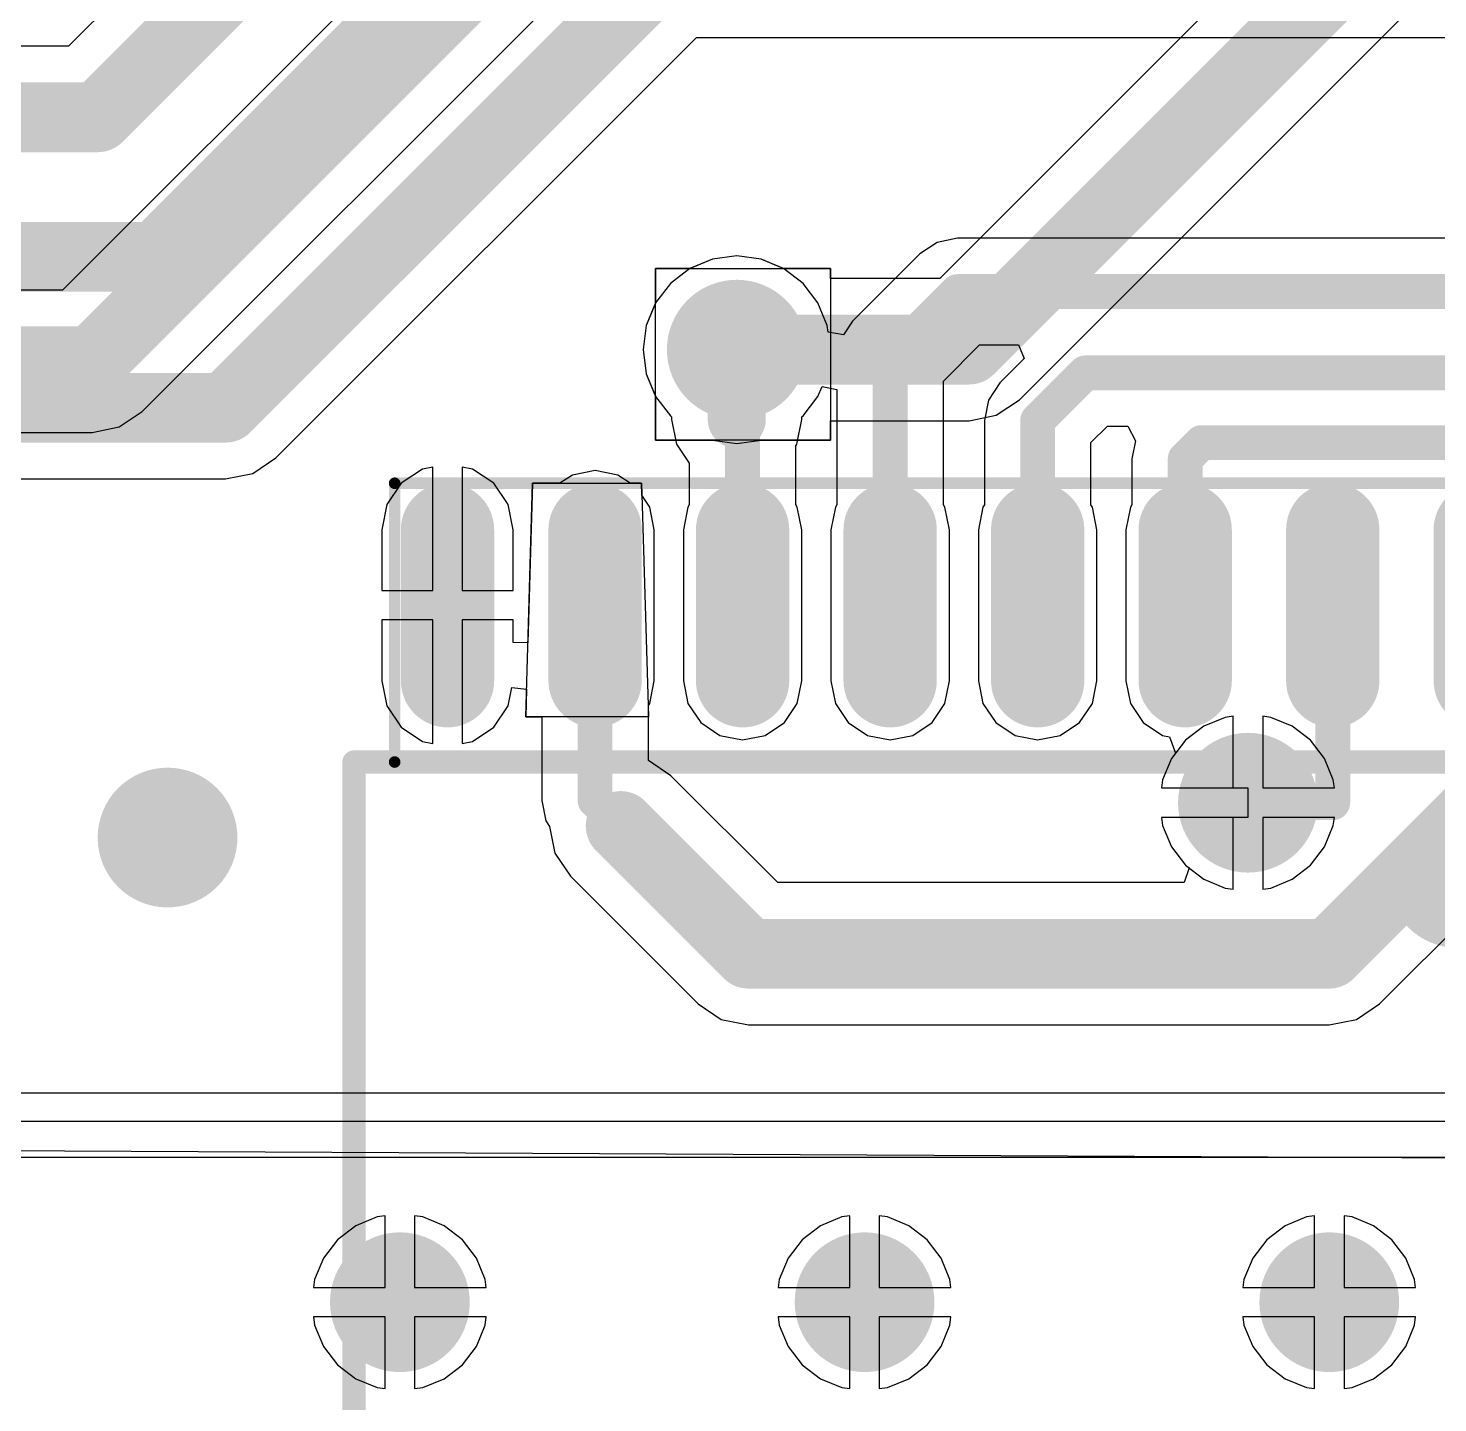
# Model space of a CAD drawing. Header units: millimetres. Extents: x -37 to 96, y -3 to 87.
# Drawn here: x 48.4 to 60.53, y 18.13 to 29.97 of the extents above; entities that cross this region are included whole.
import ezdxf

# ---------------------------------------------------------------- set-up
doc = ezdxf.new("R2010")
doc.units = ezdxf.units.MM
for name, color, linetype in [('BottomLayer', 5, 'Continuous'), ('BottomSolder', 6, 'Continuous'), ('Mechanical13', 56, 'Continuous'), ('MultiLayer', 9, 'Continuous'), ('TopLayer', 1, 'Continuous'), ('TopOverlay', 2, 'Continuous'), ('TopPaste', 8, 'Continuous'), ('TopSolder', 216, 'Continuous'), ('ViaHoleLayer', 16, 'Continuous')]:
    doc.layers.add(name, color=color, linetype=linetype)

# ---------------------------------------------------------------- blocks, each defined once
blk = doc.blocks.new('ADUM_SOIC_5')
at = {"layer": 'Mechanical13', "const_width": 0.0999998}
for points in [[(1.34999984, 0.4550003599999999), (-1.05000044, 0.4550003599999999)], [(-1.05000044, -9.34500036), (-1.05000044, 0.4550003599999999)], [(10.55000176, 0.4550003599999999), (8.150001479999998, 0.4550003599999999)], [(10.55000176, -9.34500036), (10.55000176, 0.4550003599999999)], [(1.34999984, -9.34500036), (-1.05000044, -9.34500036)], [(10.55000176, -9.34500036), (8.150001479999998, -9.34500036)]]:
    blk.add_lwpolyline(points, dxfattribs=at)
at = {"layer": 'Mechanical13', "const_width": 0.0499999}
for points in [[(-1.07499912, 0.4550003599999999, 1), (-1.02500176, 0.4550003599999999, 1)], [(-1.07499912, 0.4550003599999999, 1), (-1.02500176, 0.4550003599999999, 1)], [(1.32500116, 0.4550003599999999, 1), (1.37499852, 0.4550003599999999, 1)], [(8.125002799999999, 0.4550003599999999, 1), (8.17500016, 0.4550003599999999, 1)], [(10.52500308, 0.4550003599999999, 1), (10.57500044, 0.4550003599999999, 1)], [(10.52500308, 0.4550003599999999, 1), (10.57500044, 0.4550003599999999, 1)], [(-1.07499912, -9.34500036, 1), (-1.02500176, -9.34500036, 1)], [(-1.07499912, -9.34500036, 1), (-1.02500176, -9.34500036, 1)], [(1.32500116, -9.34500036, 1), (1.37499852, -9.34500036, 1)], [(8.125002799999999, -9.34500036, 1), (8.17500016, -9.34500036, 1)], [(10.52500308, -9.34500036, 1), (10.57500044, -9.34500036, 1)], [(10.52500308, -9.34500036, 1), (10.57500044, -9.34500036, 1)]]:
    blk.add_lwpolyline(points, format="xyb", close=True, dxfattribs=at)
at = {"layer": 'TopLayer', "const_width": 0.5999987999999999}
for points in [[(-0.6499986999999999, 0), (0.6499986999999999, 0)], [(8.85000008, 0), (10.14999748, 0)], [(-0.6499986999999999, -1.27), (0.6499986999999999, -1.27)], [(8.85000008, -1.27), (10.14999748, -1.27)], [(-0.6499986999999999, -2.54), (0.6499986999999999, -2.54)], [(8.85000008, -2.54), (10.14999748, -2.54)], [(-0.6499986999999999, -3.81), (0.6499986999999999, -3.81)], [(8.85000008, -3.81), (10.14999748, -3.81)], [(-0.6499986999999999, -5.08), (0.6499986999999999, -5.08)], [(8.85000008, -5.08), (10.14999748, -5.08)], [(-0.6499986999999999, -6.35), (0.6499986999999999, -6.35)], [(8.85000008, -6.35), (10.14999748, -6.35)], [(-0.6499986999999999, -7.619999999999999), (0.6499986999999999, -7.619999999999999)], [(8.85000008, -7.619999999999999), (10.14999748, -7.619999999999999)], [(-0.6499986999999999, -8.889999999999999), (0.6499986999999999, -8.889999999999999)], [(8.85000008, -8.889999999999999), (10.14999748, -8.889999999999999)]]:
    blk.add_lwpolyline(points, dxfattribs=at)
at = {"layer": 'TopLayer', "const_width": 0.2999994}
for points in [[(-0.7999984, 0, 1), (-0.499999, 0, 1)], [(0.499999, 0, 1), (0.7999984, 0, 1)], [(8.700000379999999, 0, 1), (8.99999978, 0, 1)], [(9.99999778, 0, 1), (10.29999718, 0, 1)], [(-0.7999984, -1.27, 1), (-0.499999, -1.27, 1)], [(0.499999, -1.27, 1), (0.7999984, -1.27, 1)], [(8.700000379999999, -1.27, 1), (8.99999978, -1.27, 1)], [(9.99999778, -1.27, 1), (10.29999718, -1.27, 1)], [(-0.7999984, -2.54, 1), (-0.499999, -2.54, 1)], [(0.499999, -2.54, 1), (0.7999984, -2.54, 1)], [(8.700000379999999, -2.54, 1), (8.99999978, -2.54, 1)], [(9.99999778, -2.54, 1), (10.29999718, -2.54, 1)], [(-0.7999984, -3.81, 1), (-0.499999, -3.81, 1)], [(0.499999, -3.81, 1), (0.7999984, -3.81, 1)], [(8.700000379999999, -3.81, 1), (8.99999978, -3.81, 1)], [(9.99999778, -3.81, 1), (10.29999718, -3.81, 1)], [(-0.7999984, -5.08, 1), (-0.499999, -5.08, 1)], [(0.499999, -5.08, 1), (0.7999984, -5.08, 1)], [(8.700000379999999, -5.08, 1), (8.99999978, -5.08, 1)], [(9.99999778, -5.08, 1), (10.29999718, -5.08, 1)], [(-0.7999984, -6.35, 1), (-0.499999, -6.35, 1)], [(0.499999, -6.35, 1), (0.7999984, -6.35, 1)], [(8.700000379999999, -6.35, 1), (8.99999978, -6.35, 1)], [(9.99999778, -6.35, 1), (10.29999718, -6.35, 1)], [(-0.7999984, -7.619999999999999, 1), (-0.499999, -7.619999999999999, 1)], [(0.499999, -7.619999999999999, 1), (0.7999984, -7.619999999999999, 1)], [(8.700000379999999, -7.619999999999999, 1), (8.99999978, -7.619999999999999, 1)], [(9.99999778, -7.619999999999999, 1), (10.29999718, -7.619999999999999, 1)], [(-0.7999984, -8.889999999999999, 1), (-0.499999, -8.889999999999999, 1)], [(0.499999, -8.889999999999999, 1), (0.7999984, -8.889999999999999, 1)], [(8.700000379999999, -8.889999999999999, 1), (8.99999978, -8.889999999999999, 1)], [(9.99999778, -8.889999999999999, 1), (10.29999718, -8.889999999999999, 1)]]:
    blk.add_lwpolyline(points, format="xyb", close=True, dxfattribs=at)
at = {"layer": 'TopOverlay', "const_width": 0.1999996}
for points in [[(8.14999894, 0.80499966), (1.34999984, 0.80499966)], [(1.34999984, -9.694999659999999), (1.34999984, 0.80499966)], [(8.14999894, -9.694999659999999), (8.14999894, 0.80499966)], [(8.14999894, -9.694999659999999), (1.34999984, -9.694999659999999)]]:
    blk.add_lwpolyline(points, dxfattribs=at)
at = {"layer": 'TopOverlay'}
for points, const_width in [([(1.29999994, 0.80499966, 1), (1.39999974, 0.80499966, 1)], 0.0999998), ([(1.29999994, 0.80499966, 1), (1.39999974, 0.80499966, 1)], 0.0999998), ([(8.09999904, 0.80499966, 1), (8.199998840000001, 0.80499966, 1)], 0.0999998), ([(8.09999904, 0.80499966, 1), (8.199998840000001, 0.80499966, 1)], 0.0999998), ([(2.64999978, -0.19500088, 1), (2.05000098, -0.19500088, 1)], 0.5999987999999999), ([(1.90000128, -0.19500088, 1), (2.20000068, -0.19500088, 1)], 0.2999994), ([(2.50000008, -0.19500088, 1), (2.79999948, -0.19500088, 1)], 0.2999994), ([(1.29999994, -9.694999659999999, 1), (1.39999974, -9.694999659999999, 1)], 0.0999998), ([(1.29999994, -9.694999659999999, 1), (1.39999974, -9.694999659999999, 1)], 0.0999998), ([(8.09999904, -9.694999659999999, 1), (8.199998840000001, -9.694999659999999, 1)], 0.0999998), ([(8.09999904, -9.694999659999999, 1), (8.199998840000001, -9.694999659999999, 1)], 0.0999998)]:
    blk.add_lwpolyline(points, format="xyb", close=True, dxfattribs=dict(at, const_width=const_width))
at = {"layer": 'TopPaste', "const_width": 0.5999987999999999}
for points in [[(-0.6499986999999999, 0), (0.6499986999999999, 0)], [(8.85000008, 0), (10.14999748, 0)], [(-0.6499986999999999, -1.27), (0.6499986999999999, -1.27)], [(8.85000008, -1.27), (10.14999748, -1.27)], [(-0.6499986999999999, -2.54), (0.6499986999999999, -2.54)], [(8.85000008, -2.54), (10.14999748, -2.54)], [(-0.6499986999999999, -3.81), (0.6499986999999999, -3.81)], [(8.85000008, -3.81), (10.14999748, -3.81)], [(-0.6499986999999999, -5.08), (0.6499986999999999, -5.08)], [(8.85000008, -5.08), (10.14999748, -5.08)], [(-0.6499986999999999, -6.35), (0.6499986999999999, -6.35)], [(8.85000008, -6.35), (10.14999748, -6.35)], [(-0.6499986999999999, -7.619999999999999), (0.6499986999999999, -7.619999999999999)], [(8.85000008, -7.619999999999999), (10.14999748, -7.619999999999999)], [(-0.6499986999999999, -8.889999999999999), (0.6499986999999999, -8.889999999999999)], [(8.85000008, -8.889999999999999), (10.14999748, -8.889999999999999)]]:
    blk.add_lwpolyline(points, dxfattribs=at)
at = {"layer": 'TopPaste', "const_width": 0.2999994}
for points in [[(-0.7999984, 0, 1), (-0.499999, 0, 1)], [(0.499999, 0, 1), (0.7999984, 0, 1)], [(8.700000379999999, 0, 1), (8.99999978, 0, 1)], [(9.99999778, 0, 1), (10.29999718, 0, 1)], [(-0.7999984, -1.27, 1), (-0.499999, -1.27, 1)], [(0.499999, -1.27, 1), (0.7999984, -1.27, 1)], [(8.700000379999999, -1.27, 1), (8.99999978, -1.27, 1)], [(9.99999778, -1.27, 1), (10.29999718, -1.27, 1)], [(-0.7999984, -2.54, 1), (-0.499999, -2.54, 1)], [(0.499999, -2.54, 1), (0.7999984, -2.54, 1)], [(8.700000379999999, -2.54, 1), (8.99999978, -2.54, 1)], [(9.99999778, -2.54, 1), (10.29999718, -2.54, 1)], [(-0.7999984, -3.81, 1), (-0.499999, -3.81, 1)], [(0.499999, -3.81, 1), (0.7999984, -3.81, 1)], [(8.700000379999999, -3.81, 1), (8.99999978, -3.81, 1)], [(9.99999778, -3.81, 1), (10.29999718, -3.81, 1)], [(-0.7999984, -5.08, 1), (-0.499999, -5.08, 1)], [(0.499999, -5.08, 1), (0.7999984, -5.08, 1)], [(8.700000379999999, -5.08, 1), (8.99999978, -5.08, 1)], [(9.99999778, -5.08, 1), (10.29999718, -5.08, 1)], [(-0.7999984, -6.35, 1), (-0.499999, -6.35, 1)], [(0.499999, -6.35, 1), (0.7999984, -6.35, 1)], [(8.700000379999999, -6.35, 1), (8.99999978, -6.35, 1)], [(9.99999778, -6.35, 1), (10.29999718, -6.35, 1)], [(-0.7999984, -7.619999999999999, 1), (-0.499999, -7.619999999999999, 1)], [(0.499999, -7.619999999999999, 1), (0.7999984, -7.619999999999999, 1)], [(8.700000379999999, -7.619999999999999, 1), (8.99999978, -7.619999999999999, 1)], [(9.99999778, -7.619999999999999, 1), (10.29999718, -7.619999999999999, 1)], [(-0.7999984, -8.889999999999999, 1), (-0.499999, -8.889999999999999, 1)], [(0.499999, -8.889999999999999, 1), (0.7999984, -8.889999999999999, 1)], [(8.700000379999999, -8.889999999999999, 1), (8.99999978, -8.889999999999999, 1)], [(9.99999778, -8.889999999999999, 1), (10.29999718, -8.889999999999999, 1)]]:
    blk.add_lwpolyline(points, format="xyb", close=True, dxfattribs=at)
at = {"layer": 'TopSolder', "const_width": 0.8031987999999999}
for points in [[(-0.6499986999999999, 0), (0.6499986999999999, 0)], [(8.85000008, 0), (10.14999748, 0)], [(-0.6499986999999999, -1.27), (0.6499986999999999, -1.27)], [(8.85000008, -1.27), (10.14999748, -1.27)], [(-0.6499986999999999, -2.54), (0.6499986999999999, -2.54)], [(8.85000008, -2.54), (10.14999748, -2.54)], [(-0.6499986999999999, -3.81), (0.6499986999999999, -3.81)], [(8.85000008, -3.81), (10.14999748, -3.81)], [(-0.6499986999999999, -5.08), (0.6499986999999999, -5.08)], [(8.85000008, -5.08), (10.14999748, -5.08)], [(-0.6499986999999999, -6.35), (0.6499986999999999, -6.35)], [(8.85000008, -6.35), (10.14999748, -6.35)], [(-0.6499986999999999, -7.619999999999999), (0.6499986999999999, -7.619999999999999)], [(8.85000008, -7.619999999999999), (10.14999748, -7.619999999999999)], [(-0.6499986999999999, -8.889999999999999), (0.6499986999999999, -8.889999999999999)], [(8.85000008, -8.889999999999999), (10.14999748, -8.889999999999999)]]:
    blk.add_lwpolyline(points, dxfattribs=at)
at = {"layer": 'TopSolder', "const_width": 0.4015993999999999}
for points in [[(-0.8507984, 0, 1), (-0.449199, 0, 1)], [(0.449199, 0, 1), (0.8507984, 0, 1)], [(8.64920038, 0, 1), (9.05079978, 0, 1)], [(9.94919778, 0, 1), (10.35079718, 0, 1)], [(-0.8507984, -1.27, 1), (-0.449199, -1.27, 1)], [(0.449199, -1.27, 1), (0.8507984, -1.27, 1)], [(8.64920038, -1.27, 1), (9.05079978, -1.27, 1)], [(9.94919778, -1.27, 1), (10.35079718, -1.27, 1)], [(-0.8507984, -2.54, 1), (-0.449199, -2.54, 1)], [(0.449199, -2.54, 1), (0.8507984, -2.54, 1)], [(8.64920038, -2.54, 1), (9.05079978, -2.54, 1)], [(9.94919778, -2.54, 1), (10.35079718, -2.54, 1)], [(-0.8507984, -3.81, 1), (-0.449199, -3.81, 1)], [(0.449199, -3.81, 1), (0.8507984, -3.81, 1)], [(8.64920038, -3.81, 1), (9.05079978, -3.81, 1)], [(9.94919778, -3.81, 1), (10.35079718, -3.81, 1)], [(-0.8507984, -5.08, 1), (-0.449199, -5.08, 1)], [(0.449199, -5.08, 1), (0.8507984, -5.08, 1)], [(8.64920038, -5.08, 1), (9.05079978, -5.08, 1)], [(9.94919778, -5.08, 1), (10.35079718, -5.08, 1)], [(-0.8507984, -6.35, 1), (-0.449199, -6.35, 1)], [(0.449199, -6.35, 1), (0.8507984, -6.35, 1)], [(8.64920038, -6.35, 1), (9.05079978, -6.35, 1)], [(9.94919778, -6.35, 1), (10.35079718, -6.35, 1)], [(-0.8507984, -7.619999999999999, 1), (-0.449199, -7.619999999999999, 1)], [(0.449199, -7.619999999999999, 1), (0.8507984, -7.619999999999999, 1)], [(8.64920038, -7.619999999999999, 1), (9.05079978, -7.619999999999999, 1)], [(9.94919778, -7.619999999999999, 1), (10.35079718, -7.619999999999999, 1)], [(-0.8507984, -8.889999999999999, 1), (-0.449199, -8.889999999999999, 1)], [(0.449199, -8.889999999999999, 1), (0.8507984, -8.889999999999999, 1)], [(8.64920038, -8.889999999999999, 1), (9.05079978, -8.889999999999999, 1)], [(9.94919778, -8.889999999999999, 1), (10.35079718, -8.889999999999999, 1)]]:
    blk.add_lwpolyline(points, format="xyb", close=True, dxfattribs=at)

msp = doc.modelspace()

# ---------------------------------------------------------------- linework, layer by layer
at = {"layer": 'BottomLayer'}
for p, q in [((60.50192877999999, 39.5170787), (48.69660314, 27.71175306)), ((49.38257331999999, 26.66742444), (61.36707818, 38.6519293)), ((62.68824648, 34.2533986), (56.24660328, 27.81175286)), ((56.93257346, 26.76742424), (63.7325751, 33.56742334)), ((54.29115634, 27.97940556), (54.09945238, 27.90000008)), ((54.49999767999999, 28.00690106), (54.29115634, 27.97940556)), ((54.70883902, 27.97940556), (54.49999767999999, 28.00690106)), ((54.90054298, 27.90000008), (54.70883902, 27.97940556)), ((53.79999654, 26.42059232), (53.79999654, 27.90000008)), ((53.79999654, 27.90000008), (55.3068998, 27.90000008)), ((54.09945238, 27.90000008), (53.79999654, 27.90000008)), ((53.79999654, 27.90000008), (53.79999654, 27.60054424)), ((55.3068998, 27.90000008), (54.90054298, 27.90000008)), ((55.3068998, 27.90000008), (55.3068998, 26.42059232)), ((55.3068998, 27.81175286), (55.3068998, 27.90000008)), ((56.24660328, 27.81175286), (55.3068998, 27.81175286)), ((48.69660314, 27.71175306), (37.20690298, 27.71175306)), ((53.79999654, 27.60054424), (53.72059106, 27.40884028)), ((53.72059106, 27.40884028), (53.69309556, 27.19999894)), ((53.69309556, 27.19999894), (53.72059106, 26.9911576)), ((53.72059106, 26.9911576), (53.79999654, 26.79945364)), ((53.79999654, 26.79945364), (53.79999654, 26.42059232)), ((56.73410802, 26.63481084), (56.93257346, 26.76742424)), ((49.18410788, 26.53481104), (49.38257331999999, 26.66742444)), ((55.3068998, 26.42059232), (55.3068998, 26.58824502)), ((55.3068998, 26.58824502), (56.49999876, 26.58824502)), ((56.49999876, 26.58824502), (56.73410802, 26.63481084)), ((37.20690298, 26.48824522), (48.94999862, 26.48824522)), ((48.94999862, 26.48824522), (49.18410788, 26.53481104)), ((55.3068998, 26.42059232), (53.79999654, 26.42059232)), ((53.79999654, 26.42059232), (54.29115634, 26.42059232)), ((54.29115634, 26.42059232), (54.49999767999999, 26.39309682)), ((54.49999767999999, 26.39309682), (54.70883902, 26.42059232)), ((54.70883902, 26.42059232), (55.3068998, 26.42059232)), ((58.70316428, 24.03459252), (58.5197458, 23.95861604)), ((58.77299904, 24.04378732), (58.70316428, 24.03459252)), ((58.77299904, 23.42699912), (58.77299904, 24.04378732)), ((59.09683379999999, 24.03459252), (59.02699904, 24.04378732)), ((59.02699904, 24.04378732), (59.02699904, 23.42699912)), ((59.28025227999999, 23.95861604), (59.09683379999999, 24.03459252)), ((58.5197458, 23.95861604), (58.3622404, 23.83775776)), ((59.43775767999999, 23.83775776), (59.28025227999999, 23.95861604)), ((58.3622404, 23.83775776), (58.24138212, 23.68025236)), ((59.55861595999999, 23.68025236), (59.43775767999999, 23.83775776)), ((58.24138212, 23.68025236), (58.16540564, 23.49683388)), ((59.63459244, 23.49683388), (59.55861595999999, 23.68025236)), ((58.16540564, 23.49683388), (58.15621084, 23.42699912)), ((58.15621084, 23.42699912), (58.77299904, 23.42699912)), ((59.02699904, 23.42699912), (59.64378724, 23.42699912)), ((59.64378724, 23.42699912), (59.63459244, 23.49683388)), ((58.77299904, 23.17299912), (58.15621084, 23.17299912)), ((58.15621084, 23.17299912), (58.16540564, 23.10316436)), ((58.16540564, 23.10316436), (58.24138212, 22.91974588)), ((58.77299904, 22.55621092), (58.77299904, 23.17299912)), ((59.64378724, 23.17299912), (59.02699904, 23.17299912)), ((59.02699904, 23.17299912), (59.02699904, 22.55621092)), ((59.55861595999999, 22.91974588), (59.63459244, 23.10316436)), ((59.63459244, 23.10316436), (59.64378724, 23.17299912)), ((58.24138212, 22.91974588), (58.3622404, 22.76224048)), ((59.43775767999999, 22.76224048), (59.55861595999999, 22.91974588)), ((58.3622404, 22.76224048), (58.5197458, 22.6413822)), ((59.28025227999999, 22.6413822), (59.43775767999999, 22.76224048)), ((58.5197458, 22.6413822), (58.70316428, 22.56540572)), ((59.09683379999999, 22.56540572), (59.28025227999999, 22.6413822)), ((58.70316428, 22.56540572), (58.77299904, 22.55621092)), ((59.02699904, 22.55621092), (59.09683379999999, 22.56540572)), ((69.19999876, 20.79999904), (30.29413296, 20.79999904)), ((30.00000096, 20.39999984), (68.99999916, 20.20000024)), ((51.21973754, 19.6586094), (51.06223214, 19.53775112)), ((51.40315602, 19.73458588), (51.21973754, 19.6586094)), ((51.47299078, 19.74378068), (51.40315602, 19.73458588)), ((51.47299078, 19.12699248), (51.47299078, 19.74378068)), ((51.79682554, 19.73458588), (51.72699078, 19.74378068)), ((51.72699078, 19.74378068), (51.72699078, 19.12699248)), ((51.98024402, 19.6586094), (51.79682554, 19.73458588)), ((52.13774942, 19.53775112), (51.98024402, 19.6586094)), ((55.21973715999999, 19.6586094), (55.06223176, 19.53775112)), ((55.40315563999999, 19.73458588), (55.21973715999999, 19.6586094)), ((55.47299039999999, 19.74378068), (55.40315563999999, 19.73458588)), ((55.47299039999999, 19.12699248), (55.47299039999999, 19.74378068)), ((55.79682516, 19.73458588), (55.7269904, 19.74378068)), ((55.7269904, 19.74378068), (55.7269904, 19.12699248)), ((55.98024364, 19.6586094), (55.79682516, 19.73458588)), ((56.13774904, 19.53775112), (55.98024364, 19.6586094)), ((59.21973678, 19.6586094), (59.06223138, 19.53775112)), ((59.40315526, 19.73458588), (59.21973678, 19.6586094)), ((59.47299002, 19.74378068), (59.40315526, 19.73458588)), ((59.47299002, 19.12699248), (59.47299002, 19.74378068)), ((59.79682478, 19.73458588), (59.72699002, 19.74378068)), ((59.72699002, 19.74378068), (59.72699002, 19.12699248)), ((59.98024326, 19.6586094), (59.79682478, 19.73458588)), ((60.13774866, 19.53775112), (59.98024326, 19.6586094)), ((51.06223214, 19.53775112), (50.94137386, 19.38024572)), ((52.25860769999999, 19.38024572), (52.13774942, 19.53775112)), ((55.06223176, 19.53775112), (54.94137348, 19.38024572)), ((56.25860732, 19.38024572), (56.13774904, 19.53775112)), ((59.06223138, 19.53775112), (58.9413731, 19.38024572)), ((60.25860693999999, 19.38024572), (60.13774866, 19.53775112)), ((50.94137386, 19.38024572), (50.86539737999999, 19.19682724)), ((52.33458418, 19.19682724), (52.25860769999999, 19.38024572)), ((54.94137348, 19.38024572), (54.86539699999999, 19.19682724)), ((56.33458379999999, 19.19682724), (56.25860732, 19.38024572)), ((58.9413731, 19.38024572), (58.86539661999999, 19.19682724)), ((60.33458341999999, 19.19682724), (60.25860693999999, 19.38024572)), ((50.86539737999999, 19.19682724), (50.85620257999999, 19.12699248)), ((52.34377898, 19.12699248), (52.33458418, 19.19682724)), ((54.86539699999999, 19.19682724), (54.85620219999999, 19.12699248)), ((56.3437786, 19.12699248), (56.33458379999999, 19.19682724)), ((58.86539661999999, 19.19682724), (58.85620182, 19.12699248)), ((60.34377822, 19.12699248), (60.33458341999999, 19.19682724)), ((50.85620257999999, 19.12699248), (51.47299078, 19.12699248)), ((51.72699078, 19.12699248), (52.34377898, 19.12699248)), ((54.85620219999999, 19.12699248), (55.47299039999999, 19.12699248)), ((55.7269904, 19.12699248), (56.3437786, 19.12699248)), ((58.85620182, 19.12699248), (59.47299002, 19.12699248)), ((59.72699002, 19.12699248), (60.34377822, 19.12699248)), ((51.47299078, 18.87299248), (50.85620257999999, 18.87299248)), ((50.85620257999999, 18.87299248), (50.86539737999999, 18.80315772)), ((51.47299078, 18.25620428), (51.47299078, 18.87299248)), ((52.34377898, 18.87299248), (51.72699078, 18.87299248)), ((51.72699078, 18.87299248), (51.72699078, 18.25620428)), ((52.33458418, 18.80315772), (52.34377898, 18.87299248)), ((55.47299039999999, 18.87299248), (54.85620219999999, 18.87299248)), ((54.85620219999999, 18.87299248), (54.86539699999999, 18.80315772)), ((55.47299039999999, 18.25620428), (55.47299039999999, 18.87299248)), ((56.3437786, 18.87299248), (55.7269904, 18.87299248)), ((55.7269904, 18.87299248), (55.7269904, 18.25620428)), ((56.33458379999999, 18.80315772), (56.3437786, 18.87299248)), ((59.47299002, 18.87299248), (58.85620182, 18.87299248)), ((58.85620182, 18.87299248), (58.86539661999999, 18.80315772)), ((59.47299002, 18.25620428), (59.47299002, 18.87299248)), ((60.34377822, 18.87299248), (59.72699002, 18.87299248)), ((59.72699002, 18.87299248), (59.72699002, 18.25620428)), ((60.33458341999999, 18.80315772), (60.34377822, 18.87299248)), ((50.86539737999999, 18.80315772), (50.94137386, 18.61973924)), ((52.25860769999999, 18.61973924), (52.33458418, 18.80315772)), ((54.86539699999999, 18.80315772), (54.94137348, 18.61973924)), ((56.25860732, 18.61973924), (56.33458379999999, 18.80315772)), ((58.86539661999999, 18.80315772), (58.9413731, 18.61973924)), ((60.25860693999999, 18.61973924), (60.33458341999999, 18.80315772)), ((50.94137386, 18.61973924), (51.06223214, 18.46223384)), ((52.13774942, 18.46223384), (52.25860769999999, 18.61973924)), ((54.94137348, 18.61973924), (55.06223176, 18.46223384)), ((56.13774904, 18.46223384), (56.25860732, 18.61973924)), ((58.9413731, 18.61973924), (59.06223138, 18.46223384)), ((60.13774866, 18.46223384), (60.25860693999999, 18.61973924)), ((51.06223214, 18.46223384), (51.21973754, 18.34137556)), ((51.98024402, 18.34137556), (52.13774942, 18.46223384)), ((55.06223176, 18.46223384), (55.21973715999999, 18.34137556)), ((55.98024364, 18.34137556), (56.13774904, 18.46223384)), ((59.06223138, 18.46223384), (59.21973678, 18.34137556)), ((59.98024326, 18.34137556), (60.13774866, 18.46223384)), ((51.21973754, 18.34137556), (51.40315602, 18.26539908)), ((51.79682554, 18.26539908), (51.98024402, 18.34137556)), ((55.21973715999999, 18.34137556), (55.40315563999999, 18.26539908)), ((55.79682516, 18.26539908), (55.98024364, 18.34137556)), ((59.21973678, 18.34137556), (59.40315526, 18.26539908)), ((59.79682478, 18.26539908), (59.98024326, 18.34137556)), ((51.40315602, 18.26539908), (51.47299078, 18.25620428)), ((51.72699078, 18.25620428), (51.79682554, 18.26539908)), ((55.40315563999999, 18.26539908), (55.47299039999999, 18.25620428)), ((55.7269904, 18.25620428), (55.79682516, 18.26539908)), ((59.40315526, 18.26539908), (59.47299002, 18.25620428)), ((59.72699002, 18.25620428), (59.79682478, 18.26539908))]:
    msp.add_line(p, q, dxfattribs=at)
at = {"layer": 'BottomLayer', "const_width": 0.5999987999999999}
for points in [[(48.94999862, 27.09999914), (61.29999932, 39.44999984)], [(56.49999876, 27.19999894), (63.30000039999999, 34.00000058)], [(54.49999767999999, 27.19999894), (56.49999876, 27.19999894)], [(36.40000086, 27.09999914), (48.94999862, 27.09999914)]]:
    msp.add_lwpolyline(points, dxfattribs=at)
at = {"layer": 'BottomLayer'}
for points, const_width in [([(54.24999818, 27.19999894, 1), (54.74999717999999, 27.19999894, 1)], 0.499999), ([(54.34999798, 27.19999894, 1), (54.64999737999999, 27.19999894, 1)], 0.2999994), ([(56.34999905999999, 27.19999894, 1), (56.64999846, 27.19999894, 1)], 0.2999994), ([(56.34999905999999, 27.19999894, 1), (56.64999846, 27.19999894, 1)], 0.2999994), ([(48.79999892, 27.09999914, 1), (49.09999832, 27.09999914, 1)], 0.2999994), ([(48.79999892, 27.09999914, 1), (49.09999832, 27.09999914, 1)], 0.2999994), ([(58.64999954, 23.29999912, 1), (59.14999854, 23.29999912, 1)], 0.499999), ([(49.34999274, 22.9999921, 1), (49.84999173999999, 22.9999921, 1)], 0.499999), ([(51.34999127999999, 18.99999248, 1), (51.84999028, 18.99999248, 1)], 0.499999), ([(55.34999089999999, 18.99999248, 1), (55.84998989999999, 18.99999248, 1)], 0.499999), ([(59.34999051999999, 18.99999248, 1), (59.84998951999999, 18.99999248, 1)], 0.499999)]:
    msp.add_lwpolyline(points, format="xyb", close=True, dxfattribs=dict(at, const_width=const_width))
at = {"layer": 'BottomSolder', "const_width": 0.601599}
for points in [[(54.19919818, 27.19999894, 1), (54.80079718, 27.19999894, 1)], [(58.59919953999999, 23.29999912, 1), (59.20079853999999, 23.29999912, 1)], [(49.29919274, 22.9999921, 1), (49.90079174, 22.9999921, 1)], [(51.29919128, 18.99999248, 1), (51.90079028, 18.99999248, 1)], [(55.2991909, 18.99999248, 1), (55.9007899, 18.99999248, 1)], [(59.29919052, 18.99999248, 1), (59.90078952, 18.99999248, 1)]]:
    msp.add_lwpolyline(points, format="xyb", close=True, dxfattribs=at)
at = {"layer": 'MultiLayer', "const_width": 0.499999}
for points in [[(54.24999818, 27.19999894, 1), (54.74999717999999, 27.19999894, 1)], [(58.64999954, 23.29999912, 1), (59.14999854, 23.29999912, 1)], [(49.34999274, 22.9999921, 1), (49.84999173999999, 22.9999921, 1)], [(51.34999127999999, 18.99999248, 1), (51.84999028, 18.99999248, 1)], [(55.34999089999999, 18.99999248, 1), (55.84998989999999, 18.99999248, 1)], [(59.34999051999999, 18.99999248, 1), (59.84998951999999, 18.99999248, 1)]]:
    msp.add_lwpolyline(points, format="xyb", close=True, dxfattribs=at)
at = {"layer": 'TopLayer'}
for p, q in [((51.96742464, 33.03257554), (48.74660304, 29.81175394)), ((50.53257356, 26.26742524), (54.15339689999999, 29.88824604)), ((54.15339689999999, 29.88824604), (61.60000126, 29.88824604)), ((48.74660304, 29.81175394), (40.10000108, 29.81175394)), ((56.39999895999999, 28.15881592), (56.22441892, 28.12389092)), ((64.75000004, 28.15881592), (56.39999895999999, 28.15881592)), ((56.22441892, 28.12389092), (56.0755673, 28.02443214)), ((54.29115634, 27.97940556), (54.09654662, 27.89879612)), ((54.49999767999999, 28.00690106), (54.29115634, 27.97940556)), ((54.70883902, 27.97940556), (54.49999767999999, 28.00690106)), ((54.90344873999999, 27.89879612), (54.70883902, 27.97940556)), ((56.0755673, 28.02443214), (55.49556592, 27.44443076)), ((54.09654662, 27.89879612), (53.9294324, 27.77056422)), ((55.07056296, 27.77056422), (54.90344873999999, 27.89879612)), ((53.9294324, 27.77056422), (53.8012005, 27.60345)), ((55.19879486, 27.60345), (55.07056296, 27.77056422)), ((53.8012005, 27.60345), (53.72059106, 27.40884028)), ((55.2794043, 27.40884028), (55.19879486, 27.60345)), ((55.49556592, 27.44443076), (55.41808322, 27.3284696)), ((53.72059106, 27.40884028), (53.69309556, 27.19999894)), ((55.28720972, 27.34954906), (55.2794043, 27.40884028)), ((55.41808322, 27.3284696), (55.28720972, 27.34954906)), ((53.69309556, 27.19999894), (53.72059106, 26.9911576)), ((56.27881302, 26.92995122), (56.59004683999999, 27.24118504)), ((56.59004683999999, 27.24118504), (56.92638602, 27.24118504)), ((56.92638602, 27.24118504), (56.97498892, 27.12385228)), ((56.97498892, 27.12385228), (56.76556591999999, 26.91442928)), ((53.72059106, 26.9911576), (53.8012005, 26.79654788)), ((55.19879486, 26.79654788), (55.23418214, 26.88197824)), ((55.23418214, 26.88197824), (55.36118214, 26.85671794)), ((55.36118214, 26.85671794), (55.36118214, 25.86329854)), ((56.27881302, 25.86329854), (56.27881302, 26.92995122)), ((56.76556591999999, 26.91442928), (56.66610714, 26.7655802)), ((53.8012005, 26.79654788), (53.9294324, 26.62943366)), ((55.07056296, 26.62943366), (55.19879486, 26.79654788)), ((56.66610714, 26.7655802), (56.63118213999999, 26.58999762)), ((53.9294324, 26.62943366), (53.93922409999999, 26.62192034)), ((53.93922409999999, 26.62192034), (53.93922409999999, 26.60000014)), ((53.93922409999999, 26.60000014), (53.98191134, 26.38540062)), ((55.01808401999999, 26.38540062), (55.06077126, 26.60000014)), ((55.06077126, 26.62192034), (55.07056296, 26.62943366)), ((55.06077126, 26.60000014), (55.06077126, 26.62192034)), ((56.63118213999999, 26.58999762), (56.63118213999999, 25.86329854)), ((57.54881302, 26.39994974), (57.69004718, 26.5411839)), ((57.69004718, 26.5411839), (57.8655815, 26.5411839)), ((57.8655815, 26.5411839), (57.93185009999999, 26.41418136)), ((53.98191134, 26.38540062), (54.09118214, 26.22186526)), ((55.00881301999999, 26.3715246), (55.01808401999999, 26.38540062)), ((55.00881301999999, 25.86329854), (55.00881301999999, 26.3715246)), ((57.54881302, 25.86329854), (57.54881302, 26.39994974)), ((57.93185009999999, 26.41418136), (57.90118214, 26.25999828)), ((50.33410812, 26.13481184), (50.53257356, 26.26742524)), ((54.09118214, 26.22186526), (54.09118214, 25.86329854)), ((57.90118214, 26.25999828), (57.90118214, 25.86329854)), ((46.24685187999999, 26.08824602), (50.09999886, 26.08824602)), ((50.09999886, 26.08824602), (50.33410812, 26.13481184)), ((51.7938385, 26.17184504), (51.61058512, 26.04940179999999)), ((51.88299757999999, 26.18957932), (51.7938385, 26.17184504)), ((51.88299757999999, 25.12699064), (51.88299757999999, 26.18957932)), ((52.22615666, 26.17184504), (52.13699758, 26.18957932)), ((52.13699758, 26.18957932), (52.13699758, 25.12699064)), ((52.40941004, 26.04940179999999), (52.22615666, 26.17184504)), ((53.0849078, 26.120979), (52.97778838, 26.04940434)), ((53.27999757999999, 26.15978512), (53.0849078, 26.120979)), ((53.47508735999999, 26.120979), (53.27999757999999, 26.15978512)), ((53.58220932, 26.04940179999999), (53.47508735999999, 26.120979)), ((51.61058512, 26.04940179999999), (51.48814187999999, 25.86614842)), ((52.53185328, 25.86614842), (52.40941004, 26.04940179999999)), ((52.68300359999999, 24.03948456), (52.74240912, 26.04940434)), ((52.74240912, 26.04940434), (52.7018504, 24.67714648)), ((52.74240912, 26.04940434), (53.67941003999999, 26.04940179999999)), ((52.97778838, 26.04940434), (52.74240912, 26.04940434)), ((53.67941003999999, 26.04940179999999), (53.58220932, 26.04940179999999)), ((53.67941003999999, 26.04940179999999), (53.73881301999999, 24.03948456)), ((53.68241485999999, 25.94770274), (53.67941003999999, 26.04940179999999)), ((51.48814187999999, 25.86614842), (51.44514476, 25.64998934)), ((52.5748504, 25.64998934), (52.53185328, 25.86614842)), ((53.75098723999999, 25.84507912), (53.68241485999999, 25.94770274)), ((54.09118214, 25.86329854), (54.07900792, 25.84507912)), ((55.02098724, 25.84507912), (55.00881301999999, 25.86329854)), ((55.36118214, 25.86329854), (55.34900792, 25.84507912)), ((56.29098723999999, 25.84507912), (56.27881302, 25.86329854)), ((56.63118213999999, 25.86329854), (56.61900791999999, 25.84507912)), ((57.56098724, 25.84507912), (57.54881302, 25.86329854)), ((57.90118214, 25.86329854), (57.88900792, 25.84507912)), ((53.78979336, 25.64998934), (53.75098723999999, 25.84507912)), ((54.07900792, 25.84507912), (54.0402018, 25.64998934)), ((55.05979335999999, 25.64998934), (55.02098724, 25.84507912)), ((55.34900792, 25.84507912), (55.31020179999999, 25.64998934)), ((56.32979335999999, 25.64998934), (56.29098723999999, 25.84507912)), ((56.61900791999999, 25.84507912), (56.5802018, 25.64998934)), ((57.59979336, 25.64998934), (57.56098724, 25.84507912)), ((57.88900792, 25.84507912), (57.85020179999999, 25.64998934)), ((51.44514476, 25.64998934), (51.44514476, 25.12699064)), ((52.5748504, 25.12699064), (52.5748504, 25.64998934)), ((53.78979336, 24.34999194), (53.78979336, 25.64998934)), ((54.0402018, 25.64998934), (54.0402018, 24.34999194)), ((55.05979335999999, 24.34999194), (55.05979335999999, 25.64998934)), ((55.31020179999999, 25.64998934), (55.31020179999999, 24.34999194)), ((56.32979335999999, 24.34999194), (56.32979335999999, 25.64998934)), ((56.5802018, 25.64998934), (56.5802018, 24.34999194)), ((57.59979336, 24.34999194), (57.59979336, 25.64998934)), ((57.85020179999999, 25.64998934), (57.85020179999999, 24.34999194)), ((51.44514476, 25.12699064), (51.88299757999999, 25.12699064)), ((52.13699758, 25.12699064), (52.5748504, 25.12699064)), ((51.88299757999999, 24.87299064), (51.44514476, 24.87299064)), ((51.44514476, 24.87299064), (51.44514476, 24.34999194)), ((51.88299757999999, 23.81040196), (51.88299757999999, 24.87299064)), ((52.5748504, 24.87299064), (52.13699758, 24.87299064)), ((52.13699758, 24.87299064), (52.13699758, 23.81040196)), ((52.5748504, 24.67902354), (52.5748504, 24.87299064)), ((52.7018504, 24.67714648), (52.5748504, 24.67902354)), ((51.44514476, 24.34999194), (51.48814187999999, 24.13383286)), ((52.53185328, 24.13383286), (52.56342802, 24.29256762)), ((52.56342802, 24.29256762), (52.69005972, 24.27820392)), ((52.69005972, 24.27820392), (52.68300359999999, 24.03948456)), ((53.75098723999999, 24.15490216), (53.78979336, 24.34999194)), ((54.0402018, 24.34999194), (54.07900792, 24.15490216)), ((55.02098724, 24.15490216), (55.05979335999999, 24.34999194)), ((55.31020179999999, 24.34999194), (55.34900792, 24.15490216)), ((56.29098723999999, 24.15490216), (56.32979335999999, 24.34999194)), ((56.5802018, 24.34999194), (56.61900791999999, 24.15490216)), ((57.56098724, 24.15490216), (57.59979336, 24.34999194)), ((57.85020179999999, 24.34999194), (57.88900792, 24.15490216)), ((53.73881301999999, 24.13668274), (53.75098723999999, 24.15490216)), ((54.07900792, 24.15490216), (54.18951824, 23.9895126)), ((54.91047692, 23.9895126), (55.02098724, 24.15490216)), ((55.34900792, 24.15490216), (55.45951824, 23.9895126)), ((56.18047691999999, 23.9895126), (56.29098723999999, 24.15490216)), ((56.61900791999999, 24.15490216), (56.72951824, 23.9895126)), ((57.45047692, 23.9895126), (57.56098724, 24.15490216)), ((57.88900792, 24.15490216), (57.99951823999999, 23.9895126)), ((51.48814187999999, 24.13383286), (51.61058512, 23.95057948)), ((52.40941004, 23.95057948), (52.53185328, 24.13383286)), ((53.73881301999999, 24.03948456), (52.68300359999999, 24.03948456)), ((52.68300359999999, 24.03948456), (52.82118213999999, 24.03948456)), ((52.82118213999999, 24.03948456), (52.82118213999999, 23.32000162)), ((53.73881301999999, 23.66204564), (53.73881301999999, 24.13668274)), ((51.61058512, 23.95057948), (51.7938385, 23.82813624)), ((52.22615666, 23.82813624), (52.40941004, 23.95057948)), ((54.18951824, 23.9895126), (54.35490779999999, 23.87900228)), ((54.74508736, 23.87900228), (54.91047692, 23.9895126)), ((55.45951824, 23.9895126), (55.6249078, 23.87900228)), ((56.01508736, 23.87900228), (56.18047691999999, 23.9895126)), ((56.72951824, 23.9895126), (56.8949078, 23.87900228)), ((57.28508736, 23.87900228), (57.45047692, 23.9895126)), ((57.99951823999999, 23.9895126), (58.16490779999999, 23.87900228)), ((60.03257487999999, 21.56742448), (62.43256499999999, 23.9674146)), ((51.7938385, 23.82813624), (51.88299757999999, 23.81040196)), ((52.13699758, 23.81040196), (52.22615666, 23.82813624)), ((54.35490779999999, 23.87900228), (54.54999758, 23.84019616)), ((54.54999758, 23.84019616), (54.74508736, 23.87900228)), ((55.6249078, 23.87900228), (55.81999758, 23.84019616)), ((55.81999758, 23.84019616), (56.01508736, 23.87900228)), ((56.8949078, 23.87900228), (57.08999758, 23.84019616)), ((57.08999758, 23.84019616), (57.28508736, 23.87900228)), ((58.16490779999999, 23.87900228), (58.22468416, 23.86711254)), ((58.22468416, 23.86711254), (58.27736376, 23.7271433)), ((53.93257438000001, 23.53257422), (53.73881301999999, 23.66204564)), ((58.24138212, 23.68025236), (58.16540564, 23.49683388)), ((58.27736376, 23.7271433), (58.24138212, 23.68025236)), ((54.8533955, 22.6117531), (53.93257438000001, 23.53257422)), ((58.16540564, 23.49683388), (58.15621084, 23.42699912)), ((58.15621084, 23.42699912), (58.89999904, 23.42699912)), ((58.89999904, 23.42699912), (58.89999904, 23.17299912)), ((52.82118213999999, 23.32000162), (52.85610714000001, 23.14441904)), ((52.85610714000001, 23.14441904), (52.88928716, 23.09476204)), ((52.88928716, 23.09476204), (52.93481158, 22.86589026)), ((58.89999904, 23.17299912), (58.15621084, 23.17299912)), ((58.15621084, 23.17299912), (58.16540564, 23.10316436)), ((58.16540564, 23.10316436), (58.24138212, 22.91974588)), ((52.93481158, 22.86589026), (53.06742497999999, 22.66742482)), ((58.24138212, 22.91974588), (58.3622404, 22.76224048)), ((58.3928474, 22.7387531), (58.34973852, 22.6117531)), ((58.3622404, 22.76224048), (58.3928474, 22.7387531)), ((53.06742497999999, 22.66742482), (54.16742532, 21.56742448)), ((58.34973852, 22.6117531), (54.8533955, 22.6117531)), ((54.16742532, 21.56742448), (54.36589076, 21.43481108)), ((59.83410943999999, 21.43481108), (60.03257487999999, 21.56742448)), ((54.36589076, 21.43481108), (54.60000002, 21.38824526)), ((54.60000002, 21.38824526), (59.60000017999999, 21.38824526)), ((59.60000017999999, 21.38824526), (59.83410943999999, 21.43481108)), ((65.58483454, 20.5558771), (42.14457154, 20.5558771)), ((30.00000096, 20.25000014), (65.58484723999999, 20.25000014)), ((51.21973754, 19.6586094), (51.06223214, 19.53775112)), ((51.40315602, 19.73458588), (51.21973754, 19.6586094)), ((51.47299078, 19.74378068), (51.40315602, 19.73458588)), ((51.47299078, 19.12699248), (51.47299078, 19.74378068)), ((51.79682554, 19.73458588), (51.72699078, 19.74378068)), ((51.72699078, 19.74378068), (51.72699078, 19.12699248)), ((51.98024402, 19.6586094), (51.79682554, 19.73458588)), ((52.13774942, 19.53775112), (51.98024402, 19.6586094)), ((55.21973715999999, 19.6586094), (55.06223176, 19.53775112)), ((55.40315563999999, 19.73458588), (55.21973715999999, 19.6586094)), ((55.47299039999999, 19.74378068), (55.40315563999999, 19.73458588)), ((55.47299039999999, 19.12699248), (55.47299039999999, 19.74378068)), ((55.79682516, 19.73458588), (55.7269904, 19.74378068)), ((55.7269904, 19.74378068), (55.7269904, 19.12699248)), ((55.98024364, 19.6586094), (55.79682516, 19.73458588)), ((56.13774904, 19.53775112), (55.98024364, 19.6586094)), ((59.21973678, 19.6586094), (59.06223138, 19.53775112)), ((59.40315526, 19.73458588), (59.21973678, 19.6586094)), ((59.47299002, 19.74378068), (59.40315526, 19.73458588)), ((59.47299002, 19.12699248), (59.47299002, 19.74378068)), ((59.79682478, 19.73458588), (59.72699002, 19.74378068)), ((59.72699002, 19.74378068), (59.72699002, 19.12699248)), ((59.98024326, 19.6586094), (59.79682478, 19.73458588)), ((60.13774866, 19.53775112), (59.98024326, 19.6586094)), ((51.06223214, 19.53775112), (50.94137386, 19.38024572)), ((52.25860769999999, 19.38024572), (52.13774942, 19.53775112)), ((55.06223176, 19.53775112), (54.94137348, 19.38024572)), ((56.25860732, 19.38024572), (56.13774904, 19.53775112)), ((59.06223138, 19.53775112), (58.9413731, 19.38024572)), ((60.25860693999999, 19.38024572), (60.13774866, 19.53775112)), ((50.94137386, 19.38024572), (50.86539737999999, 19.19682724)), ((52.33458418, 19.19682724), (52.25860769999999, 19.38024572)), ((54.94137348, 19.38024572), (54.86539699999999, 19.19682724)), ((56.33458379999999, 19.19682724), (56.25860732, 19.38024572)), ((58.9413731, 19.38024572), (58.86539661999999, 19.19682724)), ((60.33458341999999, 19.19682724), (60.25860693999999, 19.38024572)), ((50.86539737999999, 19.19682724), (50.85620257999999, 19.12699248)), ((52.34377898, 19.12699248), (52.33458418, 19.19682724)), ((54.86539699999999, 19.19682724), (54.85620219999999, 19.12699248)), ((56.3437786, 19.12699248), (56.33458379999999, 19.19682724)), ((58.86539661999999, 19.19682724), (58.85620182, 19.12699248)), ((60.34377822, 19.12699248), (60.33458341999999, 19.19682724)), ((50.85620257999999, 19.12699248), (51.47299078, 19.12699248)), ((51.72699078, 19.12699248), (52.34377898, 19.12699248)), ((54.85620219999999, 19.12699248), (55.47299039999999, 19.12699248)), ((55.7269904, 19.12699248), (56.3437786, 19.12699248)), ((58.85620182, 19.12699248), (59.47299002, 19.12699248)), ((59.72699002, 19.12699248), (60.34377822, 19.12699248)), ((51.47299078, 18.87299248), (50.85620257999999, 18.87299248)), ((50.85620257999999, 18.87299248), (50.86539737999999, 18.80315772)), ((51.47299078, 18.25620428), (51.47299078, 18.87299248)), ((52.34377898, 18.87299248), (51.72699078, 18.87299248)), ((51.72699078, 18.87299248), (51.72699078, 18.25620428)), ((52.33458418, 18.80315772), (52.34377898, 18.87299248)), ((55.47299039999999, 18.87299248), (54.85620219999999, 18.87299248)), ((54.85620219999999, 18.87299248), (54.86539699999999, 18.80315772)), ((55.47299039999999, 18.25620428), (55.47299039999999, 18.87299248)), ((56.3437786, 18.87299248), (55.7269904, 18.87299248)), ((55.7269904, 18.87299248), (55.7269904, 18.25620428)), ((56.33458379999999, 18.80315772), (56.3437786, 18.87299248)), ((59.47299002, 18.87299248), (58.85620182, 18.87299248)), ((58.85620182, 18.87299248), (58.86539661999999, 18.80315772)), ((59.47299002, 18.25620428), (59.47299002, 18.87299248)), ((60.34377822, 18.87299248), (59.72699002, 18.87299248)), ((59.72699002, 18.87299248), (59.72699002, 18.25620428)), ((60.33458341999999, 18.80315772), (60.34377822, 18.87299248)), ((50.86539737999999, 18.80315772), (50.94137386, 18.61973924)), ((52.25860769999999, 18.61973924), (52.33458418, 18.80315772)), ((54.86539699999999, 18.80315772), (54.94137348, 18.61973924)), ((56.25860732, 18.61973924), (56.33458379999999, 18.80315772)), ((58.86539661999999, 18.80315772), (58.9413731, 18.61973924)), ((60.25860693999999, 18.61973924), (60.33458341999999, 18.80315772)), ((50.94137386, 18.61973924), (51.06223214, 18.46223384)), ((52.13774942, 18.46223384), (52.25860769999999, 18.61973924)), ((54.94137348, 18.61973924), (55.06223176, 18.46223384)), ((56.13774904, 18.46223384), (56.25860732, 18.61973924)), ((58.9413731, 18.61973924), (59.06223138, 18.46223384)), ((60.13774866, 18.46223384), (60.25860693999999, 18.61973924)), ((51.06223214, 18.46223384), (51.21973754, 18.34137556)), ((51.98024402, 18.34137556), (52.13774942, 18.46223384)), ((55.06223176, 18.46223384), (55.21973715999999, 18.34137556)), ((55.98024364, 18.34137556), (56.13774904, 18.46223384)), ((59.06223138, 18.46223384), (59.21973678, 18.34137556)), ((59.98024326, 18.34137556), (60.13774866, 18.46223384)), ((51.21973754, 18.34137556), (51.40315602, 18.26539908)), ((51.79682554, 18.26539908), (51.98024402, 18.34137556)), ((55.21973715999999, 18.34137556), (55.40315563999999, 18.26539908)), ((55.79682516, 18.26539908), (55.98024364, 18.34137556)), ((59.21973678, 18.34137556), (59.40315526, 18.26539908)), ((59.79682478, 18.26539908), (59.98024326, 18.34137556)), ((51.40315602, 18.26539908), (51.47299078, 18.25620428)), ((51.72699078, 18.25620428), (51.79682554, 18.26539908)), ((55.40315563999999, 18.26539908), (55.47299039999999, 18.25620428)), ((55.7269904, 18.25620428), (55.79682516, 18.26539908)), ((59.40315526, 18.26539908), (59.47299002, 18.25620428)), ((59.72699002, 18.25620428), (59.79682478, 18.26539908))]:
    msp.add_line(p, q, dxfattribs=at)
for points, const_width in [([(48.99999852, 29.20000002), (52.39999934, 32.60000084)], 0.5999987999999999), ([(49.50000006, 27.99999988), (53.10000048, 31.6000003)], 0.5999987999999999), ([(50.09999886, 26.69999994), (53.89999888, 30.49999996)], 0.5999987999999999), ([(40.10000108, 29.20000002), (48.99999852, 29.20000002)], 0.5999987999999999), ([(40.60000008, 27.99999988), (49.50000006, 27.99999988)], 0.5999987999999999), ([(55.81999758, 27.1199991), (56.39999895999999, 27.70000048)], 0.2999994), ([(56.39999895999999, 27.70000048), (65.60000088, 27.70000048)], 0.2999994), ([(54.49999767999999, 26.60000014), (54.49999767999999, 27.19999894)], 0.499999), ([(55.81999758, 24.99999064), (55.81999758, 27.1199991)], 0.2999994), ([(57.08999758, 26.58999762), (57.4999993, 26.99999934)], 0.2999994), ([(57.4999993, 26.99999934), (66.49999908, 26.99999934)], 0.2999994), ([(40.69999988, 26.69999994), (50.09999886, 26.69999994)], 0.5999987999999999), ([(54.49999767999999, 26.60000014), (54.54999758, 26.55000024)], 0.2999994), ([(54.54999758, 24.99999064), (54.54999758, 26.55000024)], 0.2999994), ([(57.08999758, 24.99999064), (57.08999758, 26.58999762)], 0.2999994), ([(58.35999758, 26.25999828), (58.49999983999999, 26.40000054)], 0.2999994), ([(58.49999983999999, 26.40000054), (67.39999981999999, 26.40000054)], 0.2999994), ([(58.35999758, 24.99999064), (58.35999758, 26.25999828)], 0.2999994), ([(53.27999757999999, 23.32000162), (53.27999757999999, 24.99999064)], 0.2999994), ([(59.62999757999999, 23.29999912), (59.62999757999999, 24.99999064)], 0.2999994), ([(59.60000017999999, 21.99999918), (61.9999903, 24.3999893)], 0.5999987999999999), ([(53.27999757999999, 23.32000162), (53.49999967999999, 23.09999952)], 0.2999994), ([(58.89999904, 23.29999912), (59.62999757999999, 23.29999912)], 0.2999994), ([(53.49999967999999, 23.09999952), (54.60000002, 21.99999918)], 0.5999987999999999), ([(54.60000002, 21.99999918), (59.60000017999999, 21.99999918)], 0.5999987999999999)]:
    msp.add_lwpolyline(points, dxfattribs=dict(at, const_width=const_width))
for points, const_width in [([(48.84999882, 29.20000002, 1), (49.14999821999999, 29.20000002, 1)], 0.2999994), ([(48.84999882, 29.20000002, 1), (49.14999821999999, 29.20000002, 1)], 0.2999994), ([(49.35000036, 27.99999988, 1), (49.64999975999999, 27.99999988, 1)], 0.2999994), ([(49.35000036, 27.99999988, 1), (49.64999975999999, 27.99999988, 1)], 0.2999994), ([(56.32500038, 27.70000048, 1), (56.47499754, 27.70000048, 1)], 0.1499997), ([(56.32500038, 27.70000048, 1), (56.47499754, 27.70000048, 1)], 0.1499997), ([(54.24999818, 27.19999894, 1), (54.74999717999999, 27.19999894, 1)], 0.499999), ([(54.37499919999999, 27.19999894, 1), (54.62499615999999, 27.19999894, 1)], 0.2499995), ([(55.744999, 27.1199991, 1), (55.89499615999999, 27.1199991, 1)], 0.1499997), ([(55.744999, 27.1199991, 1), (55.89499615999999, 27.1199991, 1)], 0.1499997), ([(57.42500071999999, 26.99999934, 1), (57.57499787999999, 26.99999934, 1)], 0.1499997), ([(57.42500071999999, 26.99999934, 1), (57.57499787999999, 26.99999934, 1)], 0.1499997), ([(49.94999916, 26.69999994, 1), (50.24999855999999, 26.69999994, 1)], 0.2999994), ([(49.94999916, 26.69999994, 1), (50.24999855999999, 26.69999994, 1)], 0.2999994), ([(54.37499919999999, 26.60000014, 1), (54.62499615999999, 26.60000014, 1)], 0.2499995), ([(54.4249991, 26.60000014, 1), (54.57499626, 26.60000014, 1)], 0.1499997), ([(54.474999, 26.55000024, 1), (54.62499615999999, 26.55000024, 1)], 0.1499997), ([(54.474999, 26.55000024, 1), (54.62499615999999, 26.55000024, 1)], 0.1499997), ([(57.014999, 26.58999762, 1), (57.16499616, 26.58999762, 1)], 0.1499997), ([(57.014999, 26.58999762, 1), (57.16499616, 26.58999762, 1)], 0.1499997), ([(58.42500125999999, 26.40000054, 1), (58.57499842, 26.40000054, 1)], 0.1499997), ([(58.42500125999999, 26.40000054, 1), (58.57499842, 26.40000054, 1)], 0.1499997), ([(58.28499899999999, 26.25999828, 1), (58.43499616, 26.25999828, 1)], 0.1499997), ([(58.28499899999999, 26.25999828, 1), (58.43499616, 26.25999828, 1)], 0.1499997), ([(53.204999, 24.99999064, 1), (53.35499616, 24.99999064, 1)], 0.1499997), ([(54.474999, 24.99999064, 1), (54.62499615999999, 24.99999064, 1)], 0.1499997), ([(55.744999, 24.99999064, 1), (55.89499615999999, 24.99999064, 1)], 0.1499997), ([(57.014999, 24.99999064, 1), (57.16499616, 24.99999064, 1)], 0.1499997), ([(58.28499899999999, 24.99999064, 1), (58.43499616, 24.99999064, 1)], 0.1499997), ([(59.554999, 24.99999064, 1), (59.70499616, 24.99999064, 1)], 0.1499997), ([(58.64999954, 23.29999912, 1), (59.14999854, 23.29999912, 1)], 0.499999), ([(49.34999274, 22.9999921, 1), (49.84999173999999, 22.9999921, 1)], 0.499999), ([(53.204999, 23.32000162, 1), (53.35499616, 23.32000162, 1)], 0.1499997), ([(53.204999, 23.32000162, 1), (53.35499616, 23.32000162, 1)], 0.1499997), ([(58.82500045999999, 23.29999912, 1), (58.97499762, 23.29999912, 1)], 0.1499997), ([(59.554999, 23.29999912, 1), (59.70499616, 23.29999912, 1)], 0.1499997), ([(59.554999, 23.29999912, 1), (59.70499616, 23.29999912, 1)], 0.1499997), ([(53.34999998, 23.09999952, 1), (53.64999938, 23.09999952, 1)], 0.2999994), ([(53.42500109999999, 23.09999952, 1), (53.57499825999999, 23.09999952, 1)], 0.1499997), ([(54.45000031999999, 21.99999918, 1), (54.74999972000001, 21.99999918, 1)], 0.2999994), ([(54.45000031999999, 21.99999918, 1), (54.74999972000001, 21.99999918, 1)], 0.2999994), ([(59.45000048, 21.99999918, 1), (59.74999988, 21.99999918, 1)], 0.2999994), ([(59.45000048, 21.99999918, 1), (59.74999988, 21.99999918, 1)], 0.2999994), ([(51.34999127999999, 18.99999248, 1), (51.84999028, 18.99999248, 1)], 0.499999), ([(55.34999089999999, 18.99999248, 1), (55.84998989999999, 18.99999248, 1)], 0.499999), ([(59.34999051999999, 18.99999248, 1), (59.84998951999999, 18.99999248, 1)], 0.499999)]:
    msp.add_lwpolyline(points, format="xyb", close=True, dxfattribs=dict(at, const_width=const_width))
at = {"layer": 'TopSolder', "const_width": 0.601599}
for points in [[(54.19919818, 27.19999894, 1), (54.80079718, 27.19999894, 1)], [(58.59919953999999, 23.29999912, 1), (59.20079853999999, 23.29999912, 1)], [(49.29919274, 22.9999921, 1), (49.90079174, 22.9999921, 1)], [(51.29919128, 18.99999248, 1), (51.90079028, 18.99999248, 1)], [(55.2991909, 18.99999248, 1), (55.9007899, 18.99999248, 1)], [(59.29919052, 18.99999248, 1), (59.90078952, 18.99999248, 1)]]:
    msp.add_lwpolyline(points, format="xyb", close=True, dxfattribs=at)
at = {"layer": 'ViaHoleLayer', "const_width": 0.2999994}
for points in [[(54.34999798, 27.19999894, 1), (54.64999737999999, 27.19999894, 1)], [(58.74999934, 23.29999912, 1), (59.04999874, 23.29999912, 1)], [(49.44999254, 22.9999921, 1), (49.74999194, 22.9999921, 1)], [(51.44999108, 18.99999248, 1), (51.74999048, 18.99999248, 1)], [(55.44999069999999, 18.99999248, 1), (55.7499901, 18.99999248, 1)], [(59.44999032, 18.99999248, 1), (59.74998972, 18.99999248, 1)]]:
    msp.add_lwpolyline(points, format="xyb", close=True, dxfattribs=at)

# ---------------------------------------------------------------- block references
at = {"rotation": 270}
msp.add_blockref('ADUM_SOIC_5', (60.89999758, 24.99999064), dxfattribs=at)

doc.saveas('drawing.dxf')
